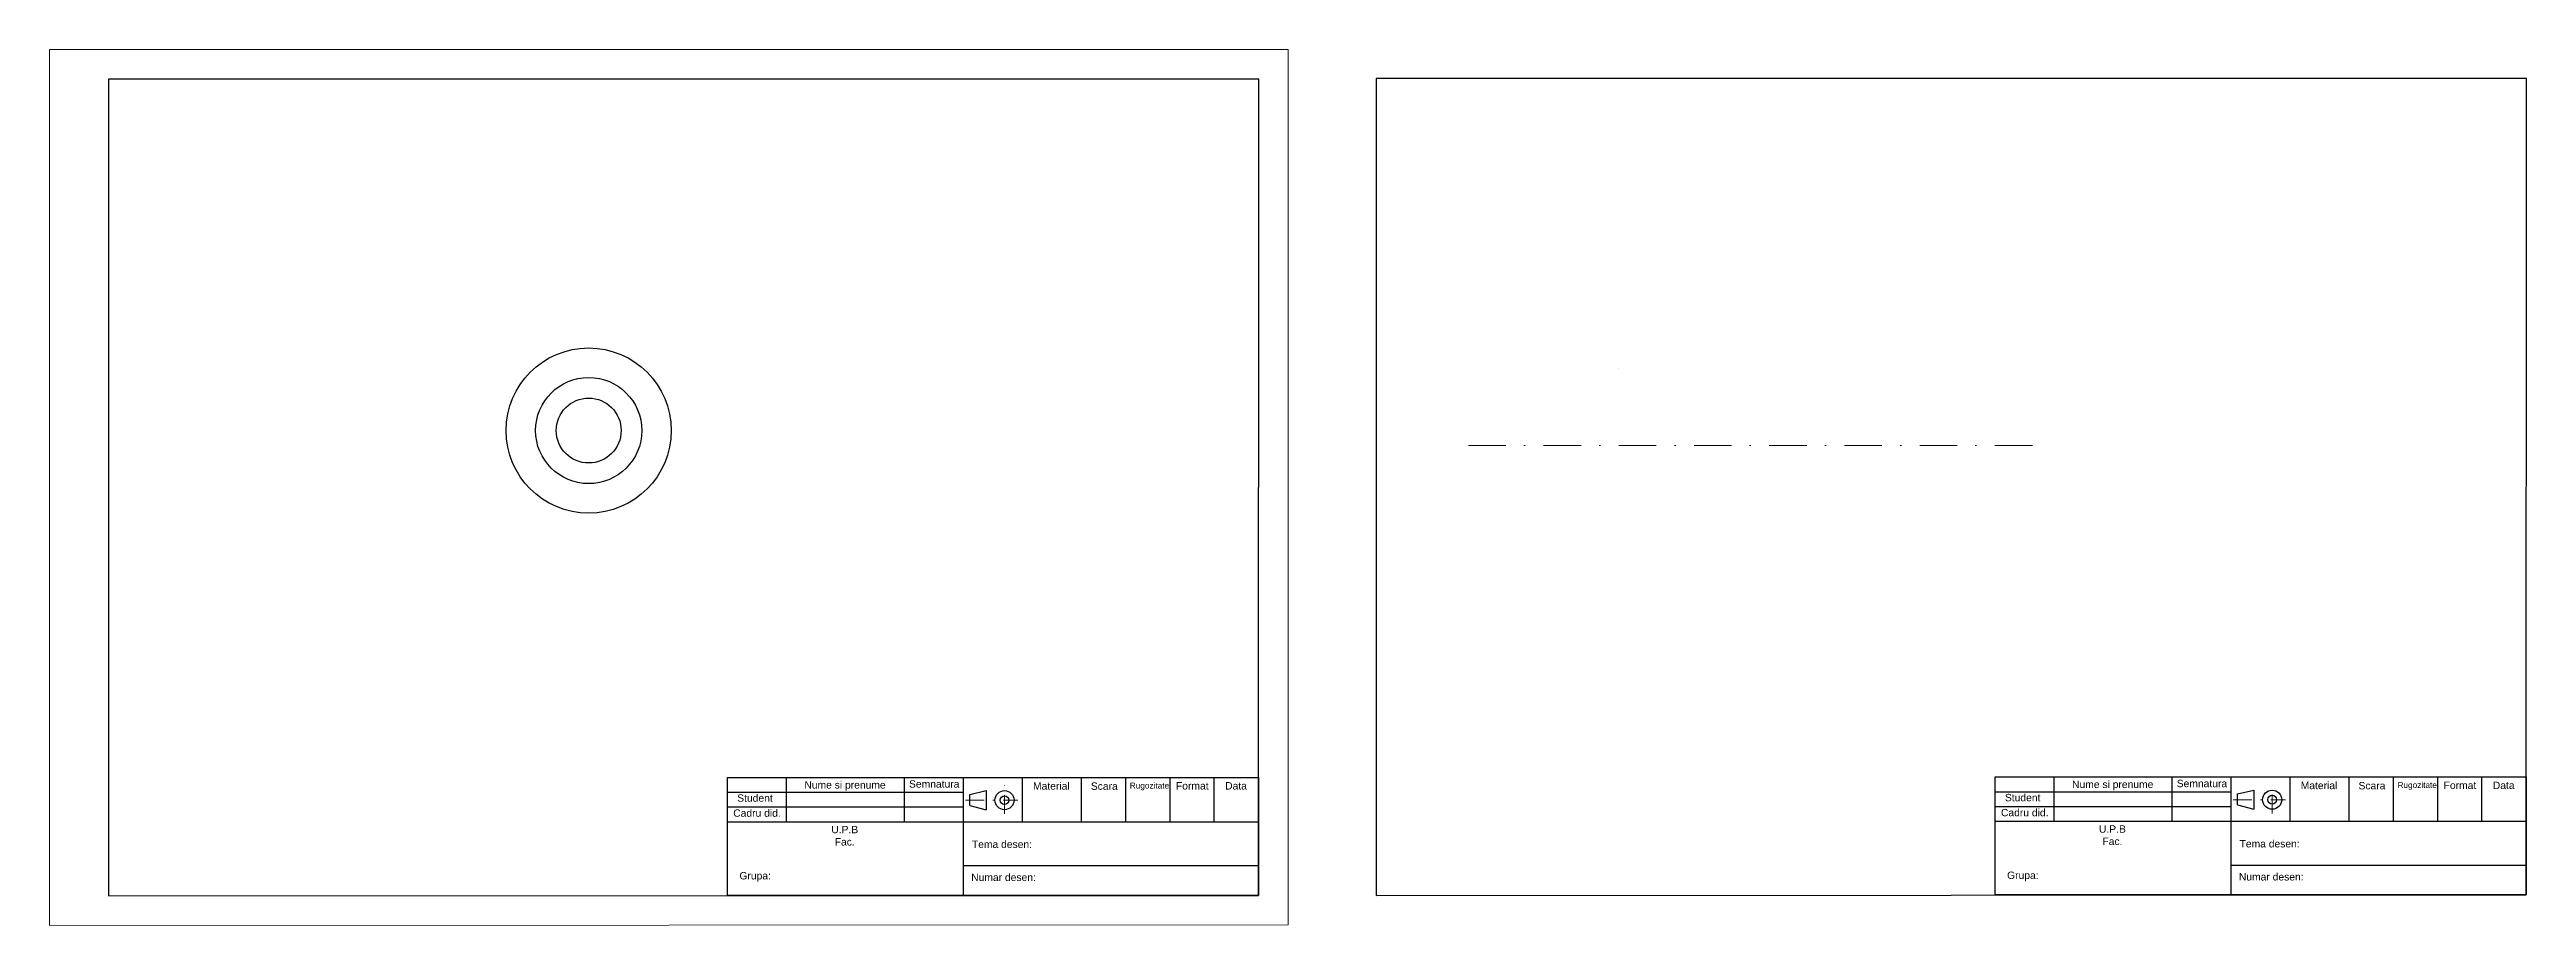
# Model space of a CAD drawing. Header units: millimetres. Extents: x 0 to 840, y 0 to 297.
import ezdxf

# ---------------------------------------------------------------- set-up
doc = ezdxf.new("R2010")
doc.units = ezdxf.units.MM
doc.linetypes.add('DASHDOT', pattern=[25.4, 12.7, -6.35, 0, -6.35])
doc.linetypes.add('DASHDOT2', pattern=[12.7, 6.35, -3.175, 0, -3.175])
for name, color, linetype, lineweight in [('Ajutor', 6, 'DASHDOT', 5), ('AXE', 1, 'DASHDOT', 5), ('Chenar', 250, 'Continuous', 30), ('Chenar-ext', 6, 'Continuous', 5), ('indicator', 250, 'Continuous', 30), ('Muchii Groase', 250, 'Continuous', 30), ('muchii subtiri', 250, 'Continuous', 15)]:
    doc.layers.add(name, color=color, linetype=linetype, lineweight=lineweight)
doc.styles.get("Standard").update_dxf_attribs({"font": 'arial.ttf'})

msp = doc.modelspace()

# ---------------------------------------------------------------- linework, layer by layer
at = {"layer": 'Ajutor', "linetype": 'Continuous'}
for p, q in [((410, 227), (409.98, 227)), ((839.82, 227.17), (839.8, 227.17)), ((410, 179), (409.96, 179)), ((839.82, 179.17), (839.79, 179.17)), ((410, 119), (409.95, 119)), ((839.82, 119.17), (839.77, 119.17)), ((410, 69), (409.93, 69)), ((839.82, 69.17), (839.75, 69.17)), ((103, 10.04), (103, 10.01)), ((193, 10.08), (193, 10.01)), ((276, 10.18), (276, 10.01)), ((326, 10.18), (326, 10.01)), ((532.82, 10.21), (532.82, 10.18)), ((622.82, 10.25), (622.82, 10.18)), ((705.82, 10.34), (705.82, 10.18)), ((755.82, 10.34), (755.82, 10.18))]:
    msp.add_line(p, q, dxfattribs=at)
at = {"layer": 'AXE'}
msp.add_line((481.09, 162.77), (673.23, 162.77), dxfattribs=at)
at = {"layer": 'Chenar', "linetype": 'Continuous'}
for p, q in [((410, 297), (410, 297)), ((20, 287), (20, 10.01)), ((410, 287), (20, 287)), ((409.91, 10.18), (410, 287)), ((420, 287), (420, 287)), ((839.82, 287.17), (449.82, 287.17)), ((449.82, 287.17), (449.82, 10.18)), ((839.73, 10.34), (839.82, 287.17)), ((229.91, 10.18), (229.91, 50.18)), ((229.91, 50.18), (409.91, 50.18)), ((229.91, 45.18), (309.91, 45.18)), ((249.91, 35.18), (249.91, 50.18)), ((289.91, 35.18), (289.91, 50.18)), ((309.91, 10.18), (309.91, 50.18)), ((329.91, 35.18), (329.91, 50.18)), ((349.91, 35.18), (349.91, 50.18)), ((364.91, 35.18), (364.91, 50.18)), ((379.91, 35.18), (379.91, 50.18)), ((394.91, 35.18), (394.91, 50.18)), ((409.91, 50.18), (409.91, 10.18)), ((659.73, 10.34), (659.73, 50.34)), ((659.73, 50.34), (839.73, 50.34)), ((659.73, 45.34), (739.73, 45.34)), ((679.73, 35.34), (679.73, 50.34)), ((719.73, 35.34), (719.73, 50.34)), ((739.73, 10.34), (739.73, 50.34)), ((759.73, 35.34), (759.73, 50.34)), ((779.73, 35.34), (779.73, 50.34)), ((794.73, 35.34), (794.73, 50.34)), ((809.73, 35.34), (809.73, 50.34)), ((824.73, 35.34), (824.73, 50.34)), ((839.73, 50.34), (839.73, 10.34)), ((229.91, 40.18), (309.91, 40.18)), ((229.91, 35.18), (409.91, 35.18)), ((659.73, 40.34), (739.73, 40.34)), ((659.73, 35.34), (839.73, 35.34)), ((409.91, 20.18), (309.91, 20.18)), ((839.73, 20.34), (739.73, 20.34)), ((0, 10), (0, 10)), ((20, 10.01), (409.91, 10.18)), ((409.91, 10.18), (229.91, 10.18)), ((449.82, 10.18), (839.73, 10.34)), ((839.73, 10.34), (659.73, 10.34)), ((20, 0.01), (20, 0))]:
    msp.add_line(p, q, dxfattribs=at)
at = {"layer": 'Chenar-ext', "linetype": 'Continuous'}
for p, q in [((420, 297), (0, 297)), ((0, 297), (0, 0)), ((419.91, 0.18), (420, 297)), ((0, 0), (419.91, 0.18))]:
    msp.add_line(p, q, dxfattribs=at)
at = {"layer": 'indicator', "linetype": 'Continuous'}
for p, q in [((229.91, 10.18), (229.91, 50.18)), ((229.91, 50.18), (409.91, 50.18)), ((309.91, 10.18), (309.91, 50.18)), ((312.08, 44.42), (317.56, 45.72)), ((312.08, 40.73), (312.08, 44.42)), ((317.56, 45.72), (317.56, 39.24)), ((409.91, 50.18), (409.91, 10.18)), ((659.73, 10.34), (659.73, 50.34)), ((659.73, 50.34), (839.73, 50.34)), ((739.73, 10.34), (739.73, 50.34)), ((741.9, 44.59), (747.38, 45.88)), ((741.9, 40.9), (741.9, 44.59)), ((747.38, 45.88), (747.38, 39.4)), ((839.73, 50.34), (839.73, 10.34)), ((229.91, 35.18), (409.91, 35.18)), ((312.08, 40.73), (317.56, 39.24)), ((659.73, 35.34), (839.73, 35.34)), ((741.9, 40.9), (747.38, 39.4)), ((409.91, 20.18), (309.91, 20.18)), ((839.73, 20.34), (739.73, 20.34)), ((409.91, 10.18), (229.91, 10.18)), ((839.73, 10.34), (659.73, 10.34))]:
    msp.add_line(p, q, dxfattribs=at)
at = {"layer": 'indicator', "linetype": 'Continuous', "lineweight": 20}
for p, q in [((229.91, 45.18), (309.91, 45.18)), ((249.91, 35.18), (249.91, 50.18)), ((289.91, 35.18), (289.91, 50.18)), ((329.91, 35.18), (329.91, 50.18)), ((349.91, 35.18), (349.91, 50.18)), ((364.91, 35.18), (364.91, 50.18)), ((379.91, 35.18), (379.91, 50.18)), ((394.91, 35.18), (394.91, 50.18)), ((659.73, 45.34), (739.73, 45.34)), ((679.73, 35.34), (679.73, 50.34)), ((719.73, 35.34), (719.73, 50.34)), ((759.73, 35.34), (759.73, 50.34)), ((779.73, 35.34), (779.73, 50.34)), ((794.73, 35.34), (794.73, 50.34)), ((809.73, 35.34), (809.73, 50.34)), ((824.73, 35.34), (824.73, 50.34)), ((229.91, 40.18), (309.91, 40.18)), ((659.73, 40.34), (739.73, 40.34))]:
    msp.add_line(p, q, dxfattribs=at)
at = {"layer": 'indicator', "color": 1, "linetype": 'DASHDOT2', "lineweight": 5}
for p, q in [((310.54, 42.48), (328.27, 42.48)), ((323.78, 37.84), (323.78, 48.45)), ((740.36, 42.64), (758.1, 42.64)), ((753.6, 38), (753.6, 48.62))]:
    msp.add_line(p, q, dxfattribs=at)
at = {"layer": 'indicator', "linetype": 'Continuous'}
for centre, radius in [((323.78, 42.48), 3.24), ((323.78, 42.48), 1.51), ((753.6, 42.64), 3.24), ((753.6, 42.64), 1.51)]:
    msp.add_circle(centre, radius, dxfattribs=at)
at = {"layer": 'Muchii Groase', "linetype": 'Continuous'}
for radius in [28, 18, 11]:
    msp.add_circle((182.8, 167.81), radius, dxfattribs=at)
at = {"layer": 'muchii subtiri'}
msp.add_line((532.09, 188.77), (532.09, 188.77), dxfattribs=at)

# ---------------------------------------------------------------- texts
at = {"layer": 'indicator', "linetype": 'Continuous', "char_height": 2.5, "attachment_point": 2}
for insert in [(239.18, 44.45), (669, 44.61)]:
    msp.add_mtext('Student', dxfattribs=dict(at, insert=insert))
at = {"layer": 'indicator', "linetype": 'Continuous'}
for s, width, insert, char_height, attachment_point in [('Nume si prenume', 34.4883, (255.93, 48.92), 2.5, 1), ('Semnatura', 18.4711, (291.42, 49.23), 2.5, 1), ('Material', 17.5018, (333.46, 48.55), 2.5, 1), ('Scara', 20, (353.06, 48.49), 2.5, 1), ('Rugozitate', 12.5661, (366.27, 48.44), 2, 1), ('Format', 12.8186, (381.92, 48.6), 2.5, 1), ('Data', 11.1262, (398.6, 48.6), 2.5, 1), ('Nume si prenume', 34.4883, (685.76, 49.09), 2.5, 1), ('Semnatura', 18.4711, (721.24, 49.39), 2.5, 1), ('Material', 17.5018, (763.28, 48.72), 2.5, 1), ('Scara', 20, (782.88, 48.66), 2.5, 1), ('Rugozitate', 12.5661, (796.1, 48.61), 2, 1), ('Format', 12.8186, (811.74, 48.77), 2.5, 1), ('Data', 11.1262, (828.42, 48.77), 2.5, 1), ('Cadru did.', 17.5446, (231.81, 39.36), 2.5, 1), ('\\pxqc;U.P.B\\PFac.', 23.2509, (257.99, 27.07), 2.5, 7), ('Cadru did.', 17.5446, (661.64, 39.53), 2.5, 1), ('\\pxqc;U.P.B\\PFac.', 23.2509, (687.81, 27.24), 2.5, 7), ('Tema desen:', 29.544, (312.73, 28.79), 2.5, 1), ('Tema desen:', 29.544, (742.55, 28.96), 2.5, 1), ('Grupa:', 15.0818, (233.91, 18.11), 2.5, 1), ('Numar desen:', 33.3018, (312.49, 17.58), 2.5, 1), ('Grupa:', 15.0818, (663.73, 18.27), 2.5, 1), ('Numar desen:', 33.3018, (742.32, 17.75), 2.5, 1)]:
    msp.add_mtext_dynamic_manual_height_columns(s, width=width, gutter_width=12.5, heights=[0], dxfattribs=dict(at, insert=insert, char_height=char_height, attachment_point=attachment_point))

doc.saveas('drawing.dxf')
